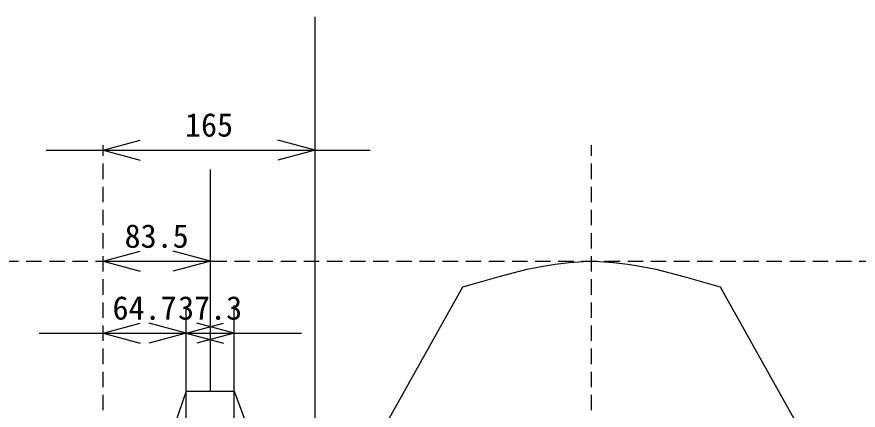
# Model space of a CAD drawing. Units: millimetres, scale not verified. Extents: x -7131 to 2872, y -1658 to 2951.
# Drawn here: x -1714 to -1059, y 1388 to 1694 of the extents above; entities that cross this region are included whole.
import ezdxf
from ezdxf.enums import TextEntityAlignment as Align

# ---------------------------------------------------------------- set-up
doc = ezdxf.new("R2010")
doc.units = ezdxf.units.MM
doc.header["$LTSCALE"] = 10
doc.linetypes.add('DASHED1', pattern=[1.8, 1.2, -0.6])
for name, color, linetype in [('0-4_車輪', 7, 'Continuous'), ('0-8_カバー全', 7, 'Continuous'), ('0-D_寸法線', 4, 'Continuous')]:
    doc.layers.add(name, color=color, linetype=linetype)
doc.styles.add('ＭＳ ゴシック', font='')
doc.styles.get('ＭＳ ゴシック').set_extended_font_data('MS Gothic')

msp = doc.modelspace()

# ---------------------------------------------------------------- linework, layer by layer
at = {"layer": '0-4_車輪'}
msp.add_line((-1544.85, 901.06), (-1544.85, 1402.51), dxfattribs=at)
at = {"layer": '0-8_カバー全'}
for p, q in [((-1563.35, 1133.51), (-1366.85, 1483.51)), ((-1166.85, 1483.51), (-970.35, 1133.51)), ((-1582.13, 1402.51), (-1544.85, 1402.51)), ((-1544.85, 1402.51), (-1481.85, 1233.51))]:
    msp.add_line(p, q, dxfattribs=at)
for points in [[(-1366.85, 1483.51), (-1360.52, 1485.41), (-1349.6, 1488.63), (-1338.69, 1491.74), (-1327.77, 1494.64), (-1316.85, 1497.26), (-1305.93, 1499.52), (-1295.02, 1501.35), (-1284.1, 1502.67), (-1273.18, 1503.39), (-1266.85, 1503.51), (-1260.52, 1503.39), (-1249.6, 1502.67), (-1238.69, 1501.35), (-1227.77, 1499.52), (-1216.85, 1497.26), (-1205.93, 1494.64), (-1195.02, 1491.74), (-1184.1, 1488.63), (-1173.18, 1485.41), (-1166.85, 1483.51)], [(-1582.13, 1402.51), (-1590.78, 1377.48), (-1605.3, 1334.29), (-1618.7, 1290.97), (-1630.29, 1247.43), (-1639.36, 1203.59), (-1645.21, 1159.37), (-1646.85, 1133.51), (-1647, 1128.82), (-1647.15, 1120.72), (-1647.2, 1112.61), (-1647.16, 1104.49), (-1647.07, 1096.36), (-1646.93, 1088.23), (-1646.85, 1083.51)]]:
    msp.add_lwpolyline(points, dxfattribs=at)
at = {"layer": '0-8_カバー全', "color": 3}
msp.add_lwpolyline([(-1366.85, 1483.51), (-1360.52, 1485.41), (-1349.6, 1488.63), (-1338.69, 1491.74), (-1327.77, 1494.64), (-1316.85, 1497.26), (-1305.93, 1499.52), (-1295.02, 1501.35), (-1284.1, 1502.67), (-1273.18, 1503.39), (-1266.85, 1503.51), (-1260.52, 1503.39), (-1249.6, 1502.67), (-1238.69, 1501.35), (-1227.77, 1499.52), (-1216.85, 1497.26), (-1205.93, 1494.64), (-1195.02, 1491.74), (-1184.1, 1488.63), (-1173.18, 1485.41), (-1166.85, 1483.51)], dxfattribs=at)
at = {"layer": '0-D_寸法線', "color": 7}
for p, q in [((-1481.85, 1233.51), (-1481.85, 1693.8)), ((-1691.08, 1590.05), (-1439.1, 1590.05)), ((-1563.35, 1402.51), (-1563.35, 1574.95)), ((-1582.13, 1133.51), (-1582.13, 1467.67)), ((-1544.85, 1133.51), (-1544.85, 1469.11)), ((-1696.69, 1447.55), (-1492.46, 1447.55))]:
    msp.add_line(p, q, dxfattribs=at)
at = {"layer": '0-D_寸法線'}
for p, q in [((-1646.85, 1590.05), (-1617.87, 1597.81)), ((-1481.85, 1590.05), (-1510.83, 1597.81)), ((-1646.85, 1590.05), (-1481.85, 1590.05)), ((-1646.85, 1590.05), (-1617.87, 1582.28)), ((-1481.85, 1590.05), (-1510.83, 1582.28)), ((-1646.85, 1503.51), (-1617.87, 1511.27)), ((-1563.35, 1503.51), (-1592.33, 1511.27)), ((-1646.85, 1503.51), (-1563.35, 1503.51)), ((-1646.85, 1503.51), (-1617.87, 1495.75)), ((-1563.35, 1503.51), (-1592.33, 1495.75)), ((-1646.85, 1447.55), (-1617.87, 1455.31)), ((-1582.13, 1447.55), (-1611.1, 1455.31)), ((-1582.13, 1447.55), (-1553.15, 1455.31)), ((-1544.85, 1447.55), (-1573.83, 1455.31)), ((-1646.85, 1447.55), (-1582.13, 1447.55)), ((-1646.85, 1447.55), (-1617.87, 1439.78)), ((-1582.13, 1447.55), (-1611.1, 1439.78)), ((-1582.13, 1447.55), (-1544.85, 1447.55)), ((-1582.13, 1447.55), (-1553.15, 1439.78)), ((-1544.85, 1447.55), (-1573.83, 1439.78))]:
    msp.add_line(p, q, dxfattribs=at)
at = {"layer": '0-D_寸法線', "linetype": 'DASHED1'}
for p, q in [((-1646.85, 883.51), (-1646.85, 1593.91)), ((-1266.85, 883.51), (-1266.85, 1593.91)), ((-1904.65, 1503.51), (2011.2, 1503.51))]:
    msp.add_line(p, q, dxfattribs=at)

# ---------------------------------------------------------------- texts
at = {"layer": '0-D_寸法線', "style": 'ＭＳ ゴシック'}
for s, p in [('165', (-1583.1, 1595.05)), ('83.5', (-1630.1, 1508.51)), ('64.7', (-1639.49, 1452.55)), ('37.3', (-1588.49, 1452.55))]:
    msp.add_text(s, height=18.33, dxfattribs=at).set_placement(p, align=Align.BOTTOM_LEFT)

doc.saveas('drawing.dxf')
